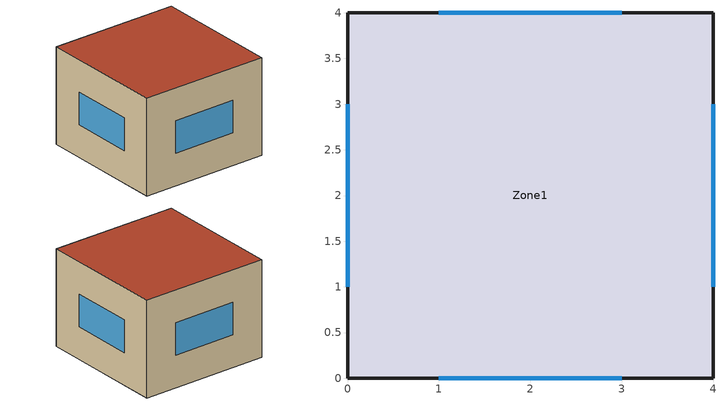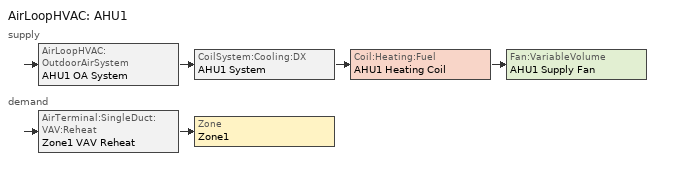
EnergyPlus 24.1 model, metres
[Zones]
Zone1
 floor ground (Exterior Floor): 4,4 4,0 0,0 0,4 z0
 wall outside (Exterior Wall): 0,0 4,0 4,4 0,4 0,0 z0:3
 window (Exterior Window): 1,0 3,0 / 4,1 4,3 / 3,4 1,4 / 0,3 0,1 z1:2
 roof outside (Exterior Roof): 0,4 0,0 4,0 4,4 z3
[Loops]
AirLoopHVAC 'AHU1'
 supply: AirLoopHVAC:OutdoorAirSystem 'AHU1 OA System' > CoilSystem:Cooling:DX 'AHU1 System' > Coil:Heating:Fuel 'AHU1 Heating Coil' > Fan:VariableVolume 'AHU1 Supply Fan'
 demand: AirTerminal:SingleDuct:VAV:Reheat 'Zone1 VAV Reheat' > Zone 'Zone1'
[Building]
Untitled: North Axis {deg}=0; Terrain=City; Loads Convergence Tolerance Value {W}=0.04; Temperature Convergence Tolerance Value {deltaC}=0.4; Solar Distribution=FullInteriorAndExterior; Maximum Number of Warmup Days=25
[Site:Location]
CHICAGO_IL_USA TMY2-94846: Latitude {deg}=41.78; Longitude {deg}=-87.75; Time Zone {hr}=-6; Elevation {m}=190
[SizingPeriod:WeatherFileDays] Begin Day of Month=1; End Day of Month=30; Day of Week for Start Day=Monday; Use Weather File Daylight Saving Period=Yes; Use Weather File Rain and Snow Indicators=Yes
Name | Begin Month | End Month
Cooling | 7 | 7
Heating | 1 | 1
[Material]
Name | Roughness | Thickness {m} | Conductivity {W/m-K} | Density {kg/m3} | Specific Heat {J/kg-K}
I02 50mm insulation board | MediumRough | 0.0508 | 0.03 | 43 | 1210
G01a 19mm gypsum board | MediumSmooth | 0.019 | 0.16 | 800 | 1090
M11 100mm lightweight concrete | MediumRough | 0.1016 | 0.53 | 1280 | 840
F16 Acoustic tile | MediumSmooth | 0.0191 | 0.06 | 368 | 590
M01 100mm brick | MediumRough | 0.1016 | 0.89 | 1920 | 790
M15 200mm heavyweight concrete | MediumRough | 0.2032 | 1.95 | 2240 | 900
[Material:AirGap]
Name | Thermal Resistance {m2-K/W}
F04 Wall air space resistance | 0.15
F05 Ceiling air space resistance | 0.18
[WindowMaterial:Glazing]
Clear 3mm: Optical Data Type=SpectralAverage; Thickness {m}=0.003; Solar Transmittance at Normal Incidence=0.837; Front Side Solar Reflectance at Normal Incidence=0.075; Back Side Solar Reflectance at Normal Incidence=0.075; Visible Transmittance at Normal Incidence=0.898; Front Side Visible Reflectance at Normal Incidence=0.081; Back Side Visible Reflectance at Normal Incidence=0.081; Infrared Transmittance at Normal Incidence=0; Front Side Infrared Hemispherical Emissivity=0.84; Back Side Infrared Hemispherical Emissivity=0.84; Conductivity {W/m-K}=0.9
[WindowMaterial:Gas]
Air 13mm: Gas Type=Air; Thickness {m}=0.0127
[Construction]
Exterior Floor: I02 50mm insulation board, M15 200mm heavyweight concrete
Exterior Wall: M01 100mm brick, M15 200mm heavyweight concrete, I02 50mm insulation board, F04 Wall air space resistance, G01a 19mm gypsum board
Exterior Roof: M11 100mm lightweight concrete, F05 Ceiling air space resistance, F16 Acoustic tile
Exterior Window: Clear 3mm, Air 13mm, Clear 3mm
[Zone]
Zone1: Multiplier=1
[People]
people: Zone or ZoneList or Space or SpaceList=Zone1; Number of People Schedule=Occupancy; Number of People Calculation Method=Area/Person; Floor Area per Person {m2/person}=20; Fraction Radiant=0.3; Sensible Heat Fraction=autocalculate; Activity Level Schedule=Office Activity Schedule; Carbon Dioxide Generation Rate {m3/s-W}=3.82e-08; Enable ASHRAE 55 Comfort Warnings=No; Mean Radiant Temperature Calculation Type=EnclosureAveraged; Clothing Insulation Calculation Method=ClothingInsulationSchedule
[Lights]
lights: Zone or ZoneList or Space or SpaceList=Zone1; Schedule=Occupancy; Design Level Calculation Method=Watts/Person; Watts per Person {W/person}=300; Fraction Replaceable=1; Return Air Fraction Calculated from Plenum Temperature=No
[ThermostatSetpoint:DualSetpoint]
Constant Setpoint Thermostat Dual SP Control: Heating Setpoint Temperature Schedule=hSP; Cooling Setpoint Temperature Schedule=cSP
[ZoneControl:Thermostat]
Zone1 Thermostat: Zone or ZoneList=Zone1; Control Type Schedule=HVACTemplate-Always 4; Control=Constant Setpoint Thermostat Dual SP Control
[DesignSpecification:OutdoorAir]
SZ DSOA Zone1: Outdoor Air Method=Flow/Area; Outdoor Air Flow per Person {m3/s}=0; Outdoor Air Flow per Zone Floor Area {m3/s-m2}=0.0005
[Sizing:Zone]
Zone1: Zone Cooling Design Supply Air Temperature Input Method=SupplyAirTemperature; Zone Cooling Design Supply Air Temperature {C}=12.8; Zone Cooling Design Supply Air Temperature Difference {delta C}=11.11; Zone Heating Design Supply Air Temperature Input Method=SupplyAirTemperature; Zone Heating Design Supply Air Temperature {C}=50; Zone Heating Design Supply Air Temperature Difference {delta C}=30; Zone Cooling Design Supply Air Humidity Ratio {kg-H20/kg-air}=0.008; Zone Heating Design Supply Air Humidity Ratio {kg-H2O/kg-air}=0.008; Design Specification Outdoor Air Object=SZ DSOA Zone1; Cooling Design Air Flow Method=DesignDay; Cooling Design Air Flow Rate {m3/s}=0; Cooling Minimum Air Flow Fraction=0; Heating Design Air Flow Method=DesignDay; Heating Design Air Flow Rate {m3/s}=0; Heating Maximum Air Flow Fraction=0; Design Specification Zone Air Distribution Object=SZ DSZAD Zone1
[DesignSpecification:ZoneAirDistribution]
SZ DSZAD Zone1: Zone Air Distribution Effectiveness in Cooling Mode=1; Zone Air Distribution Effectiveness in Heating Mode=1
[Zone equipment]
Zone1: Zone1 VAV Reheat
[AirTerminal:SingleDuct:VAV:Reheat]
Zone1 VAV Reheat: Maximum air flow rate {m3/s}=autosize; Zone Minimum Air Flow Input Method=Constant; Constant Minimum Air Flow Fraction=0.2; Reheat Coil=Zone1 Reheat Coil; Convergence Tolerance=0.001; Damper Heating Action=Reverse
[Coil:Heating:Fuel] Availability Schedule=HeatingSch; Fuel Type=NaturalGas; Gas Burner Efficiency=0.8; On Cycle Parasitic Electric Load {W}=0; Off Cycle Parasitic Fuel Load {W}=0
Name | Nominal Capacity {W} | Part Load Fraction Correlation Curve | Nominal Capacity of the Coil {W} | Part load fraction correlation (function of part load ratio)
Zone1 Reheat Coil | autosize | Zone1 Reheat Coil PLF-FPLR
AHU1 Heating Coil |  |  | autosize | AHU1 Heating Coil PLF-FPLR
[Sizing:System]
AHU1: Type of Load to Size On=Sensible; Design Outdoor Air Flow Rate {m3/s}=autosize; Central Heating Maximum System Air Flow Ratio=0.3; Preheat Design Temperature {C}=2; Preheat Design Humidity Ratio {kg-H2O/kg-air}=0.008; Precool Design Temperature {C}=11; Precool Design Humidity Ratio {kg-H2O/kg-air}=0.008; Central Cooling Design Supply Air Temperature {C}=12.8; Central Heating Design Supply Air Temperature {C}=18; Type of Zone Sum to Use=NonCoincident; 100% Outdoor Air in Cooling=No; 100% Outdoor Air in Heating=No; Central Cooling Design Supply Air Humidity Ratio {kg-H2O/kg-air}=0.008; Central Heating Design Supply Air Humidity Ratio {kg-H2O/kg-air}=0.008; Cooling Supply Air Flow Rate Method=DesignDay; Cooling Supply Air Flow Rate {m3/s}=0; Heating Supply Air Flow Rate Method=DesignDay; Heating Supply Air Flow Rate {m3/s}=0; System Outdoor Air Method=ZoneSum; Zone Maximum Outdoor Air Fraction=1; Cooling Design Capacity Method=CoolingDesignCapacity; Cooling Design Capacity {W}=autosize; Heating Design Capacity Method=HeatingDesignCapacity; Heating Design Capacity {W}=autosize; Central Cooling Capacity Control Method=OnOff
[AirLoopHVAC]
AHU1: Design Supply Air Flow Rate {m3/s}=autosize
[AvailabilityManager:NightCycle]
AHU1 Availability: Applicability Schedule=HVACTemplate-Always 1; Fan Schedule=Occupancy; Control Type=StayOff; Thermostat Tolerance {deltaC}=0.2; Cycling Run Time Control Type=FixedRunTime; Cycling run time {s}=3600
[SetpointManager:Scheduled] Control Variable=Temperature
Name | Schedule | Setpoint Node or NodeList
AHU1 Cooling Supply Air Temp Manager | HVACTemplate-Always 12.8 | AHU1 Supply Fan Outlet
AHU1 Heating Supply Air Temp Manager | HVACTemplate-Always 18 | AHU1 Supply Path Inlet
[CoilSystem:Cooling:DX]
AHU1 System: Availability Schedule=CoolingSch; Cooling Coil=AHU1 Cooling Coil; Dehumidification Control Type=None; Run on Sensible Load=Yes; Run on Latent Load=No
[Coil:Cooling:DX:TwoSpeed]
AHU1 Cooling Coil: Availability Schedule=CoolingSch; Rated High Speed Total Cooling Capacity=autosize; Rated High Speed Sensible Heat Ratio=autosize; Rated High Speed COP=3; Rated High Speed Air Flow Rate=autosize; Total Cooling Capacity Function of Temperature Curve=AHU1 DX Coil Cap-FT; Total Cooling Capacity Function of Flow Fraction Curve=AHU1 DX Coil Cap-FF; Energy Input Ratio Function of Temperature Curve=AHU1 DX Coil EIR-FT; Energy Input Ratio Function of Flow Fraction Curve=AHU1 DX Coil EIR-FF; Part Load Fraction Correlation Curve=AHU1 DX Coil PLF; Rated Low Speed Total Cooling Capacity=Autosize; Rated Low Speed Sensible Heat Ratio=autosize; Rated Low Speed COP=4.5; Rated Low Speed Air Flow Rate=Autosize; Low Speed Total Cooling Capacity Function of Temperature Curve=AHU1 DX Coil Low Cap-FT; Low Speed Energy Input Ratio Function of Temperature Curve=AHU1 DX Coil Low EIR-FT
[SetpointManager:MixedAir] Control Variable=Temperature
Name | Setpoint Node or NodeList
AHU1 Cooling Coil Air Temp Manager | AHU1 Mixed Air Nodes
AHU1 Heating Coil Air Temp Manager | AHU1 Heating Coil Outlet
[Fan:VariableVolume]
AHU1 Supply Fan: Availability Schedule=Occupancy; Fan Efficiency=0.7; Pressure Rise {Pa}=1000; Maximum Flow Rate {m3/s}=autosize; Fan Power Minimum Flow Rate Input Method=Fraction; Fan Power Minimum Flow Fraction=0.25; Motor Efficiency=0.9; Motor in Airstream Fraction=1; Fan Power Coefficient 1=0.350712; Fan Power Coefficient 2=0.308505; Fan Power Coefficient 3=-0.541374; Fan Power Coefficient 4=0.871988; Fan Power Coefficient 5=0
[Controller:OutdoorAir]
AHU1 OA Controller: Minimum Outdoor Air Flow Rate {m3/s}=autosize; Maximum Outdoor Air Flow Rate {m3/s}=autosize; Economizer Control Type=NoEconomizer; Economizer Control Action Type=ModulateFlow; Lockout Type=NoLockout; Minimum Limit Type=ProportionalMinimum
[Schedule:Compact]
Office Activity Schedule: Through: 12/31, For: AllDays, Until: 24:00, 120
HVACTemplate-Always 4: Through: 12/31, For: AllDays, Until: 24:00, 4
HVACTemplate-Always 1: Through: 12/31, For: AllDays, Until: 24:00, 1
HVACTemplate-Always 12.8: Through: 12/31, For: AllDays, Until: 24:00, 12.8
HVACTemplate-Always 18: Through: 12/31, For: AllDays, Until: 24:00, 18
[Schedule:Constant]
HeatingSch; CoolingSch; Occupancy: 1
hSP: 18
cSP: 27
[Curve:Cubic]
Name | Coefficient1 Constant | Coefficient2 x | Coefficient3 x**2 | Coefficient4 x**3 | Minimum Value of x | Maximum Value of x
Zone1 Reheat Coil PLF-FPLR; AHU1 Heating Coil PLF-FPLR | 0.8 | 0.2 | 0 | 0 | 0 | 1
AHU1 DX Coil Cap-FF | 0.472786 | 1.24334 | -1.03871 | 0.322578 | 0.5 | 1.5
AHU1 DX Coil EIR-FF | 1.00795 | 0.345441 | -0.692289 | 0.338899 | 0.5 | 1.5
[Curve:Biquadratic] Minimum Value of x=12.77778; Maximum Value of x=23.88889; Minimum Value of y=23.88889; Maximum Value of y=46.11111
Name | Coefficient1 Constant | Coefficient2 x | Coefficient3 x**2 | Coefficient4 y | Coefficient5 y**2 | Coefficient6 x*y
AHU1 DX Coil Cap-FT; AHU1 DX Coil Low Cap-FT | 0.476428 | 0.0401147 | 0.000226411 | -0.000827136 | -7.3224e-06 | -0.000446278
AHU1 DX Coil EIR-FT | 0.632475 | -0.0121321 | 0.000507773 | 0.0155377 | 0.00027284 | -0.000679201
AHU1 DX Coil Low EIR-FT | 0.774645 | -0.0343731 | 0.000783173 | 0.0146596 | 0.000488851 | -0.000752036
[Curve:Quadratic]
AHU1 DX Coil PLF: Coefficient1 Constant=0.85; Coefficient2 x=0.15; Coefficient3 x**2=0; Minimum Value of x=0; Maximum Value of x=1
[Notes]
Daylight Saving Period in US
